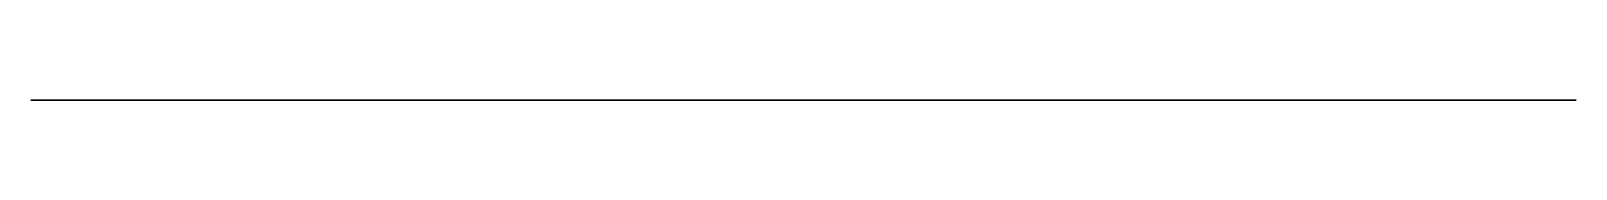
# Model space of a CAD drawing. Header units: millimetres. Extents: x 32.8 to 52.1, y 0 to 0.
import ezdxf

# ---------------------------------------------------------------- set-up
doc = ezdxf.new("R2010")
doc.units = ezdxf.units.MM
doc.layers.get('0').update_dxf_attribs({"color": 194, "true_color": 0x551cb1})

msp = doc.modelspace()

# ---------------------------------------------------------------- linework, layer by layer
at = {"color": 121, "true_color": 0xa6e5e5}
msp.add_polyline3d([(45.528, 0, 14.248), (45.972, 0, 14.399), (46.407, 0, 14.572), (46.831, 0, 14.765), (47.244, 0, 14.979), (47.645, 0, 15.212), (48.034, 0, 15.465), (48.409, 0, 15.736), (48.771, 0, 16.026), (49.054, 0, 16.274), (49.326, 0, 16.533), (49.587, 0, 16.802), (49.837, 0, 17.081), (50.075, 0, 17.369), (50.301, 0, 17.667), (50.515, 0, 17.973), (50.717, 0, 18.287), (50.906, 0, 18.609), (51.083, 0, 18.938), (51.246, 0, 19.274), (51.396, 0, 19.617), (51.533, 0, 19.966), (51.656, 0, 20.32), (51.765, 0, 20.68), (51.859, 0, 21.044), (51.956, 0, 21.503), (52.029, 0, 21.965), (52.078, 0, 22.428), (52.103, 0, 22.893), (52.104, 0, 23.357), (52.082, 0, 23.821), (52.037, 0, 24.282), (51.968, 0, 24.741), (51.877, 0, 25.195), (51.763, 0, 25.645), (51.627, 0, 26.088), (51.468, 0, 26.525), (51.287, 0, 26.953), (51.085, 0, 27.373), (50.861, 0, 27.783), (50.615, 0, 28.182), (50.388, 0, 28.513), (50.148, 0, 28.833), (49.894, 0, 29.143), (49.628, 0, 29.445), (49.063, 0, 30.022), (48.461, 0, 30.572), (47.181, 0, 31.603), (45.852, 0, 32.577), (43.911, 0, 33.949), (42.964, 0, 34.665), (42.509, 0, 35.041), (42.071, 0, 35.434), (41.911, 0, 35.589), (41.758, 0, 35.751), (41.611, 0, 35.918), (41.47, 0, 36.09), (41.337, 0, 36.267), (41.21, 0, 36.45), (41.091, 0, 36.637), (40.98, 0, 36.828), (40.876, 0, 37.023), (40.78, 0, 37.223), (40.692, 0, 37.426), (40.612, 0, 37.632), (40.541, 0, 37.841), (40.479, 0, 38.053), (40.426, 0, 38.268), (40.382, 0, 38.485), (40.339, 0, 38.767), (40.312, 0, 39.05), (40.299, 0, 39.334), (40.3, 0, 39.618), (40.315, 0, 39.904), (40.341, 0, 40.189), (40.379, 0, 40.475), (40.428, 0, 40.76), (40.554, 0, 41.33), (40.714, 0, 41.896), (40.9, 0, 42.457), (41.108, 0, 43.01), (41.341, 0, 43.565), (41.6, 0, 44.117), (41.882, 0, 44.663), (42.186, 0, 45.201), (42.846, 0, 46.242), (43.562, 0, 47.221), (37.707, 0, 52.474), (32.835, 0, 52.474), (32.843, 0, 8.91), (32.922, 0, 8.907), (33.001, 0, 8.902), (33.078, 0, 8.892), (33.154, 0, 8.878), (33.229, 0, 8.861), (33.303, 0, 8.84), (33.375, 0, 8.816), (33.445, 0, 8.788), (33.514, 0, 8.757), (33.581, 0, 8.723), (33.646, 0, 8.686), (33.709, 0, 8.645), (33.77, 0, 8.602), (33.829, 0, 8.556), (33.886, 0, 8.508), (33.94, 0, 8.456), (33.991, 0, 8.403), (34.04, 0, 8.347), (34.086, 0, 8.288), (34.13, 0, 8.228), (34.171, 0, 8.165), (34.208, 0, 8.1), (34.243, 0, 8.033), (34.274, 0, 7.965), (34.302, 0, 7.895), (34.326, 0, 7.823), (34.347, 0, 7.75), (34.365, 0, 7.675), (34.379, 0, 7.599), (34.389, 0, 7.521), (34.395, 0, 7.443), (34.397, 0, 7.363), (34.397, 0, -92.984), (34.395, 0, -93.06), (34.389, 0, -93.136), (34.379, 0, -93.21), (34.366, 0, -93.283), (34.349, 0, -93.355), (34.329, 0, -93.426), (34.305, 0, -93.495), (34.278, 0, -93.563), (34.248, 0, -93.629), (34.215, 0, -93.693), (34.179, 0, -93.755), (34.14, 0, -93.815), (34.098, 0, -93.874), (34.053, 0, -93.93), (34.006, 0, -93.984), (33.956, 0, -94.036), (33.904, 0, -94.085), (33.849, 0, -94.132), (33.793, 0, -94.176), (33.734, 0, -94.218), (33.673, 0, -94.256), (33.61, 0, -94.292), (33.545, 0, -94.325), (33.478, 0, -94.355), (33.41, 0, -94.382), (33.34, 0, -94.405), (33.269, 0, -94.425), (33.196, 0, -94.442), (33.122, 0, -94.455), (33.047, 0, -94.464), (32.971, 0, -94.47), (32.894, 0, -94.472), (32.893, 0, -114.597), (51.642, 0, -114.597), (51.642, 0, 7.63), (45.528, 0, 11.356)], close=True, dxfattribs=at)

doc.saveas('drawing.dxf')
